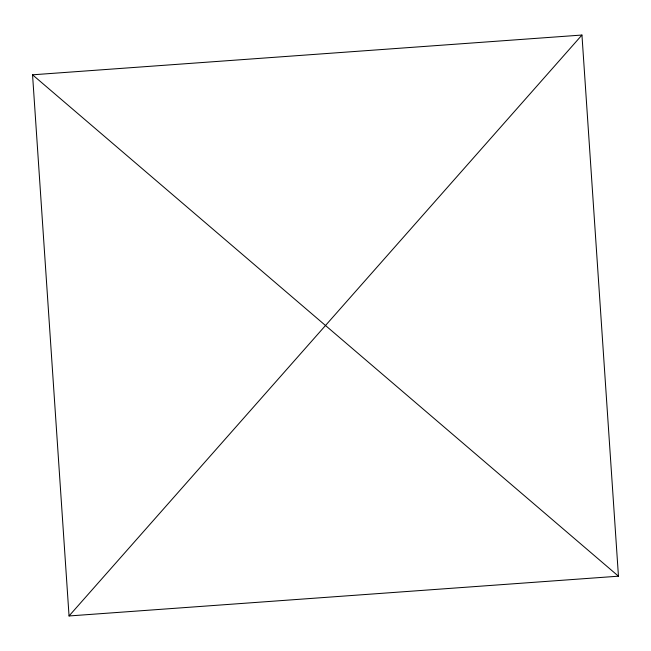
<?xml version="1.0" encoding="UTF-8"?>
<svg xmlns="http://www.w3.org/2000/svg" width="651" height="651" viewBox="0 0 651 651"><rect width="100%" height="100%" fill="white"/><g stroke="black" fill="none" stroke-linecap="round" stroke-linejoin="round"><path stroke-width="0.98" d="M69.047 615.96L581.953 35.04L618.45 576.192L69.047 615.96L32.55 74.808L581.953 35.04M32.55 74.808L618.45 576.192"/></g></svg>
